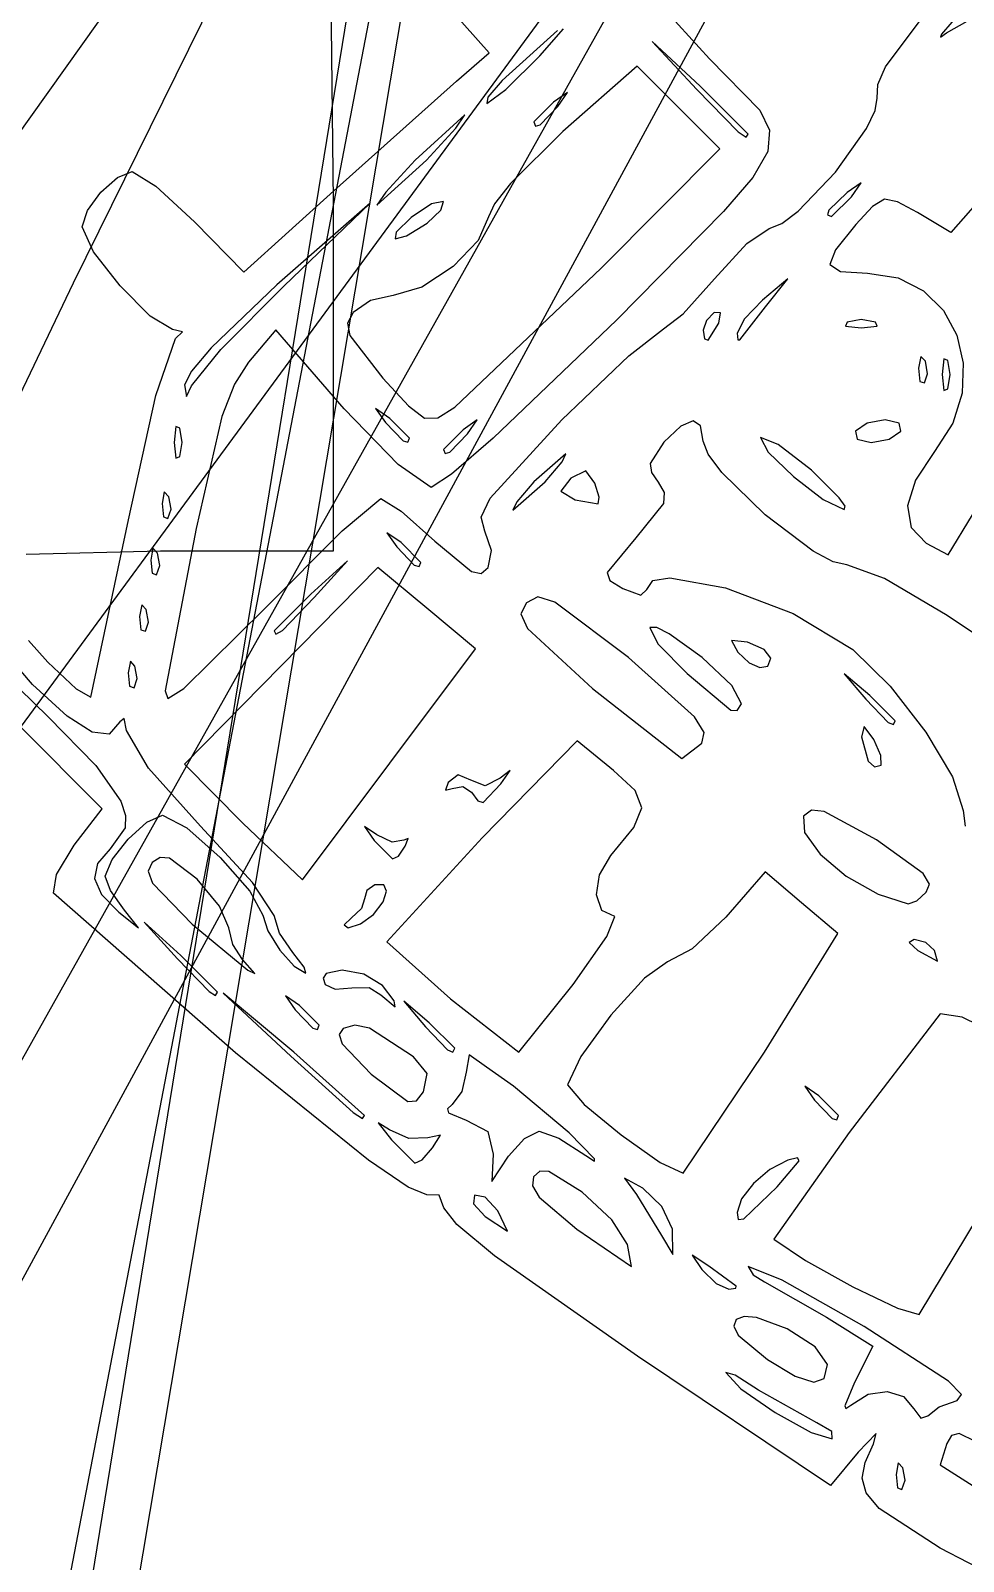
# Model space of a CAD drawing. Extents: x -109 to 333, y -74 to 385.
# Drawn here: x 39 to 70.1, y 20.3 to 71.3 of the extents above; entities that cross this region are included whole.
import ezdxf

# ---------------------------------------------------------------- set-up
doc = ezdxf.new("R2010")
doc.units = 0

msp = doc.modelspace()

# ---------------------------------------------------------------- linework, layer by layer
at = {"layer": 'Image'}
for p, q in [((39.26579, -0.417032), (93.818723, 324.15413)), ((90.704957, 323.61469), (37.7089, -0.956482)), ((92.878658, 293.13552), (36.7158, 0.902007)), ((162.68043, 258.12542), (23.7336, 10.2087)), ((23.7336, 1.95981), (162.68043, 258.12542)), ((6.75614, 4.59916), (125.11489, 165.664644)), ((106.907381, 163.689104), (-7.83576, 2.62361)), ((49.1336, 65.6117), (49.030959, 75.588462)), ((46.67929, 75.483855), (40.468433, 62.8772)), ((54.321891, 70.556157), (50.862941, 74.447487)), ((59.951784, 72.241841), (61.674064, 70.352281)), ((70.091478, 71.975326), (69.403738, 71.173985)), ((67.531598, 70.089084), (68.759821, 71.720543)), ((69.571241, 71.217616), (70.253146, 71.612057)), ((56.600657, 71.299092), (54.761182, 69.63045)), ((56.01906, 70.452426), (56.803489, 71.356876)), ((61.36242, 69.445051), (59.76316, 70.932531)), ((59.76316, 70.932531), (61.25064, 69.333292)), ((69.372049, 71.077746), (69.571241, 71.217616)), ((69.403738, 71.173985), (69.372049, 71.077746)), ((53.232601, 69.615426), (54.321891, 70.556157)), ((54.885449, 69.329701), (56.019057, 70.452422)), ((56.019057, 70.452422), (56.01906, 70.452426)), ((59.2588, 70.107843), (56.78306, 67.934253)), ((60.6336, 68.733023), (59.2588, 70.107843)), ((61.674064, 70.352281), (63.342609, 68.64485)), ((67.275473, 69.500652), (67.531598, 70.089084)), ((49.148201, 65.962856), (53.232601, 69.615426)), ((54.761182, 69.63045), (54.281664, 69.074483)), ((62.96168, 67.845811), (61.36242, 69.445051)), ((67.250781, 69.050973), (67.275473, 69.500652)), ((54.248757, 68.862722), (54.885449, 69.329701)), ((54.281664, 69.074483), (54.248757, 68.862722)), ((56.471327, 68.910871), (55.812807, 68.252362)), ((56.941696, 69.239165), (56.471327, 68.910871)), ((56.6134, 68.7688), (56.941696, 69.239165)), ((61.25064, 69.333292), (62.624912, 67.925048)), ((67.188389, 68.629336), (67.250781, 69.050973)), ((53.51848, 68.486548), (51.86056, 66.981348)), ((53.21961, 68.044399), (53.51848, 68.486548)), ((56.02876, 68.159384), (56.6134, 68.7688)), ((56.6134, 68.7688), (56.6134, 68.7688)), ((62.0084, 67.358233), (60.6336, 68.733023)), ((63.342609, 68.64485), (63.673788, 67.976202)), ((66.897001, 68.029669), (67.188389, 68.629336)), ((52.23685, 66.981348), (53.21961, 68.044399)), ((56.78306, 67.934253), (55.034576, 66.201424)), ((55.812807, 68.252362), (55.868771, 68.114251)), ((55.868771, 68.114251), (56.02876, 68.159384)), ((62.624912, 67.925048), (62.888862, 67.748969)), ((63.673788, 67.976202), (63.612452, 67.270262)), ((65.863943, 66.582507), (66.897001, 68.029669)), ((58.06379, 63.380373), (62.0084, 67.358233)), ((62.888862, 67.748969), (62.96168, 67.845811)), ((62.96168, 67.845811), (62.96168, 67.845811)), ((50.57893, 65.476178), (52.23685, 66.981348)), ((51.86056, 66.981348), (50.8778, 65.918322)), ((52.23685, 66.981348), (52.23685, 66.981348)), ((63.612452, 67.270262), (63.115762, 66.406531)), ((41.390546, 65.911137), (41.939946, 66.40241)), ((41.939946, 66.40241), (42.433601, 66.605056)), ((42.433601, 66.605056), (43.219186, 66.112431)), ((63.115762, 66.406531), (62.14088, 65.264507)), ((64.625014, 65.282008), (65.863943, 66.582507)), ((40.944346, 65.306236), (41.390546, 65.911137)), ((43.219186, 66.112431), (44.507231, 64.928036)), ((46.153091, 63.251046), (49.148201, 65.962856)), ((50.8778, 65.918322), (50.57893, 65.476178)), ((55.034576, 66.201424), (54.502681, 65.520395)), ((66.253877, 65.900439), (65.644459, 65.315809)), ((66.724249, 66.228744), (66.253877, 65.900439)), ((66.39595, 65.758368), (66.724249, 66.228744)), ((71.025236, 66.059853), (69.713306, 64.573873)), ((40.760291, 64.762706), (40.944346, 65.306236)), ((50.356042, 65.543352), (47.251602, 62.822142)), ((47.478902, 62.781692), (50.356042, 65.543352)), ((49.1336, 53.9597), (49.1336, 65.6117)), ((52.407124, 65.521307), (51.72463, 65.067459)), ((52.25825, 64.880938), (52.718608, 65.312636)), ((52.80054, 65.60114), (52.407124, 65.521307)), ((52.718608, 65.312636), (52.80054, 65.60114)), ((54.502681, 65.520395), (54.30733, 65.087503)), ((65.644459, 65.315809), (65.599324, 65.155823)), ((65.737433, 65.09986), (66.39595, 65.758369)), ((66.39595, 65.758369), (66.39595, 65.758368)), ((67.100596, 65.434692), (66.547956, 64.838907)), ((67.501189, 65.675086), (67.100596, 65.434692)), ((67.93696, 65.59626), (67.501189, 65.675086)), ((68.595136, 65.234385), (67.93696, 65.59626)), ((44.507231, 64.928036), (46.153091, 63.251046)), ((51.72463, 65.067459), (51.222641, 64.576015)), ((51.568364, 64.455172), (52.25825, 64.880938)), ((52.25825, 64.880938), (52.25825, 64.880938)), ((54.30733, 65.087503), (53.963218, 64.299713)), ((62.14088, 65.264507), (58.585184, 61.663571)), ((63.653621, 64.700693), (64.076287, 64.86567)), ((64.076287, 64.86567), (64.625014, 65.282008)), ((65.599324, 65.155823), (65.737433, 65.09986)), ((66.547956, 64.838907), (65.863474, 63.991154)), ((69.713306, 64.573873), (68.595136, 65.234385)), ((41.140801, 63.928881), (40.760291, 64.762706)), ((51.222641, 64.576015), (51.196857, 64.362726)), ((51.196857, 64.362726), (51.568364, 64.455172)), ((53.963218, 64.299713), (53.124589, 63.44056)), ((62.911264, 64.200557), (63.653621, 64.700693)), ((42.02585, 62.788337), (41.140801, 63.928881)), ((61.833251, 63.030223), (62.911264, 64.200557)), ((65.863474, 63.991154), (65.684351, 63.500194)), ((53.124589, 63.44056), (52.082003, 62.749481)), ((53.178437, 58.746929), (58.063787, 63.380369)), ((58.063787, 63.380369), (58.06379, 63.380373)), ((65.684351, 63.500194), (66.032366, 63.273482)), ((66.032366, 63.273482), (66.929297, 63.218477)), ((69.626461, 53.822519), (75.567511, 63.655639)), ((40.468433, 62.8772), (22.299733, 25.2038)), ((43.030711, 61.778788), (42.02585, 62.788337)), ((47.251602, 62.822142), (45.06782, 60.722588)), ((45.38888, 60.665445), (47.478908, 62.7817)), ((47.478908, 62.7817), (47.478902, 62.781692)), ((52.082003, 62.749481), (51.12602, 62.465913)), ((60.789963, 61.859958), (61.833251, 63.030223)), ((64.27945, 63.030184), (63.432784, 62.313368)), ((63.53087, 62.089453), (64.27945, 63.030184)), ((66.929297, 63.218477), (67.951934, 63.061621)), ((67.951934, 63.061621), (68.803621, 62.627541)), ((50.376552, 62.299642), (49.79044, 61.89986)), ((51.12602, 62.465913), (50.376552, 62.299642)), ((63.432784, 62.313368), (62.834826, 61.69527)), ((68.803621, 62.627541), (69.463753, 61.970968)), ((43.770661, 61.337946), (43.030711, 61.778788)), ((49.79044, 61.89986), (49.609647, 61.549113)), ((60.131091, 61.359783), (60.789963, 61.859958)), ((61.829223, 61.898643), (61.566506, 61.632267)), ((62.031344, 61.89661), (61.829223, 61.898643)), ((61.97711, 61.544567), (62.031344, 61.89661)), ((62.684204, 60.991923), (63.53087, 62.089453)), ((63.53087, 62.089453), (63.53087, 62.089453)), ((69.463753, 61.970968), (69.911728, 61.146636)), ((44.105188, 61.262434), (43.770661, 61.337946)), ((43.87282, 61.031707), (44.105188, 61.262434)), ((47.214524, 61.325021), (46.309274, 60.249191)), ((49.498874, 58.696941), (47.214524, 61.325021)), ((49.609647, 61.549113), (49.68364, 61.135193)), ((58.585184, 61.663571), (54.461774, 57.712341)), ((58.979037, 60.458377), (60.131091, 61.359783)), ((61.566506, 61.632267), (61.457235, 61.314669)), ((61.457235, 61.314669), (61.503287, 61.030566)), ((61.623363, 60.982176), (61.977111, 61.544567)), ((61.977111, 61.544567), (61.97711, 61.544567)), ((62.834826, 61.69527), (62.586118, 61.215838)), ((66.255061, 61.586215), (66.199204, 61.45217)), ((66.199204, 61.45217), (66.725432, 61.396421)), ((66.725431, 61.66451), (66.255061, 61.586215)), ((67.1958, 61.586215), (66.725431, 61.66451)), ((66.725432, 61.396421), (67.251658, 61.45217)), ((67.251658, 61.45217), (67.1958, 61.586215)), ((67.1958, 61.586215), (67.1958, 61.586215)), ((43.223596, 59.136507), (43.87282, 61.031707)), ((45.06782, 60.722588), (44.410296, 59.945611)), ((49.68364, 61.135193), (50.779177, 59.71258)), ((61.503287, 61.030566), (61.623363, 60.982176)), ((62.586118, 61.215838), (62.614931, 60.99303)), ((62.614931, 60.99303), (62.684204, 60.991923)), ((69.911728, 61.146636), (70.126941, 60.209277)), ((44.404168, 59.45557), (45.38888, 60.665445)), ((46.309274, 60.249191), (45.838361, 59.514127)), ((56.750021, 58.323273), (58.979037, 60.458377)), ((68.711602, 60.44191), (68.636206, 60.051289)), ((68.86355, 60.278619), (68.711602, 60.44191)), ((68.936347, 59.86303), (68.863533, 60.278619)), ((68.863533, 60.278619), (68.86355, 60.278619)), ((69.474654, 60.357941), (69.4189, 59.831721)), ((69.6087, 60.3021), (69.474654, 60.357941)), ((69.686991, 59.831722), (69.6087, 60.302101)), ((69.6087, 60.302101), (69.6087, 60.3021)), ((70.126941, 60.209277), (70.088788, 59.213622)), ((44.410296, 59.945611), (44.176872, 59.496012)), ((50.779177, 59.71258), (51.633771, 58.79086)), ((68.636206, 60.051289), (68.682006, 59.608691)), ((68.833843, 59.557401), (68.936347, 59.86303)), ((69.4189, 59.831721), (69.474654, 59.3055)), ((69.6087, 59.361342), (69.686991, 59.831722)), ((44.176872, 59.496012), (44.237598, 59.107237)), ((44.237598, 59.107237), (44.404168, 59.45557)), ((45.838361, 59.514127), (45.418865, 58.433753)), ((68.682006, 59.608691), (68.833843, 59.557401)), ((69.474654, 59.3055), (69.6087, 59.361342)), ((70.088788, 59.213622), (69.776664, 58.214405)), ((42.31185, 54.992327), (43.223596, 59.136507)), ((51.290868, 56.84088), (49.498874, 58.696941)), ((51.01462, 58.374632), (50.54425, 58.702913)), ((50.54425, 58.702913), (50.872547, 58.232533)), ((51.633771, 58.79086), (52.171643, 58.381786)), ((52.613097, 58.396697), (53.178437, 58.746929)), ((45.418865, 58.433753), (44.566854, 54.704831)), ((50.872547, 58.232533), (51.457187, 57.623117)), ((51.67314, 57.716095), (51.01462, 58.374632)), ((52.171643, 58.381786), (52.613097, 58.396697)), ((53.931099, 58.326619), (53.460727, 57.998314)), ((53.6028, 57.856243), (53.931099, 58.326619)), ((54.355247, 55.717558), (56.750021, 58.323273)), ((61.119849, 58.293307), (60.709036, 58.110315)), ((61.371782, 58.129864), (61.119849, 58.293307)), ((66.922567, 58.216061), (66.537245, 57.950285)), ((67.5224, 58.3266), (66.922567, 58.216061)), ((67.98553, 58.216076), (67.5224, 58.3266)), ((68.04204, 57.950311), (67.98553, 58.216076)), ((69.776664, 58.214405), (69.169967, 57.266357)), ((43.886555, 58.100241), (43.8308, 57.574021)), ((44.0206, 58.0444), (43.886555, 58.100241)), ((44.098891, 57.574022), (44.0206, 58.044401)), ((44.0206, 58.044401), (44.0206, 58.0444)), ((51.617176, 57.577984), (51.67314, 57.716095)), ((51.67314, 57.716095), (51.67314, 57.716095)), ((53.460727, 57.998314), (52.80221, 57.339805)), ((53.018163, 57.246827), (53.6028, 57.856243)), ((54.461774, 57.712341), (53.06837, 56.510351)), ((53.6028, 57.856243), (53.6028, 57.856243)), ((60.709036, 58.110315), (60.14677, 57.581105)), ((61.45741, 57.61977), (61.371782, 58.129864)), ((63.95877, 57.504257), (63.3725, 57.7332)), ((63.3725, 57.7332), (63.622953, 57.250108)), ((66.537245, 57.950285), (66.594071, 57.684534)), ((66.594071, 57.684534), (67.057276, 57.573998)), ((67.057276, 57.573998), (67.657108, 57.684534)), ((67.657108, 57.684534), (68.042428, 57.950285)), ((68.042428, 57.950285), (68.04204, 57.950311)), ((43.8308, 57.574021), (43.886554, 57.0478)), ((44.0206, 57.103642), (44.098891, 57.574022)), ((51.457187, 57.623117), (51.617176, 57.577984)), ((52.80221, 57.339805), (52.858174, 57.201694)), ((52.858174, 57.201694), (53.018163, 57.246827)), ((56.884732, 57.19771), (55.812802, 56.256951)), ((56.758001, 56.921365), (56.884732, 57.19771)), ((60.14677, 57.581105), (59.690913, 56.865455)), ((61.627065, 57.178329), (61.45741, 57.61977)), ((62.081876, 56.575438), (61.627065, 57.178329)), ((63.622953, 57.250108), (64.465345, 56.438286)), ((65.06343, 56.64893), (63.95877, 57.504257)), ((69.169967, 57.266357), (68.53125, 56.314612)), ((43.886554, 57.0478), (44.0206, 57.103642)), ((52.391474, 56.068891), (51.290868, 56.84088)), ((56.1891, 56.256951), (56.758001, 56.921365)), ((57.544271, 56.626302), (57.049418, 56.378363)), ((57.84735, 56.212699), (57.544271, 56.626302)), ((59.690913, 56.865455), (59.738864, 56.575499)), ((65.993774, 55.728226), (65.06343, 56.64893)), ((65.06343, 56.64893), (65.06343, 56.64893)), ((53.06837, 56.510351), (52.391474, 56.068891)), ((55.11717, 55.31622), (56.1891, 56.256951)), ((55.812802, 56.256951), (55.243901, 55.592561)), ((56.1891, 56.256951), (56.1891, 56.256951)), ((57.049418, 56.378363), (56.709879, 55.952507)), ((57.993576, 55.750702), (57.84735, 56.212699)), ((57.84735, 56.212699), (57.84735, 56.212699)), ((59.738864, 56.575499), (59.959171, 56.248655)), ((59.959171, 56.248655), (60.163649, 55.90019)), ((63.522023, 55.165393), (62.081876, 56.575438)), ((64.465345, 56.438286), (65.458427, 55.676125)), ((68.53125, 56.314612), (68.268106, 55.454631)), ((43.500352, 55.926319), (43.424956, 55.535699)), ((43.6523, 55.763029), (43.500352, 55.926319)), ((43.652283, 55.763028), (43.6523, 55.763029)), ((43.725097, 55.347439), (43.652283, 55.763028)), ((49.431219, 54.632466), (50.716674, 55.705061)), ((50.716674, 55.705061), (50.71665, 55.704918)), ((50.71665, 55.704918), (51.394896, 55.282418)), ((54.063513, 55.084012), (54.355247, 55.717558)), ((56.709879, 55.952507), (57.187436, 55.66341)), ((57.187436, 55.66341), (57.95594, 55.524807)), ((57.95594, 55.524807), (57.993576, 55.750702)), ((60.163649, 55.90019), (60.133359, 55.537675)), ((65.458427, 55.676125), (66.16095, 55.34202)), ((66.190765, 55.446879), (65.993774, 55.728226)), ((43.424956, 55.535699), (43.470756, 55.093101)), ((43.622593, 55.04181), (43.725097, 55.347439)), ((51.394896, 55.282418), (52.51944, 54.284018)), ((55.243901, 55.592561), (55.11717, 55.31622)), ((60.133359, 55.537675), (59.218355, 54.394855)), ((65.127979, 53.949802), (63.522023, 55.165393)), ((66.16095, 55.34202), (66.190765, 55.446879)), ((68.268106, 55.454631), (68.385336, 54.738304)), ((41.055074, 49.088484), (42.311844, 54.992314)), ((42.311844, 54.992314), (42.31185, 54.992327)), ((43.470756, 55.093101), (43.622593, 55.04181)), ((44.566854, 54.704831), (43.533514, 49.295571)), ((46.846794, 52.036171), (49.431219, 54.632466)), ((54.184311, 54.620713), (54.063513, 55.084012)), ((54.406579, 53.976002), (54.184311, 54.620713)), ((68.385336, 54.738304), (68.887745, 54.217517)), ((51.389799, 54.235422), (50.919427, 54.563717)), ((50.919427, 54.563717), (51.247723, 54.093351)), ((51.247723, 54.093351), (51.832363, 53.483935)), ((52.048316, 53.576913), (51.389799, 54.235422)), ((52.51944, 54.284018), (53.734095, 53.270733)), ((59.218355, 54.394855), (58.255435, 53.238475)), ((68.887745, 54.217517), (69.626461, 53.822519)), ((38.897667, 53.850921), (43.376231, 53.959752)), ((43.122771, 54.04496), (43.047375, 53.654326)), ((43.047375, 53.654326), (43.093174, 53.211749)), ((43.274716, 53.881684), (43.122771, 54.04496)), ((43.347514, 53.466092), (43.274702, 53.881685)), ((43.274702, 53.881685), (43.274716, 53.881684)), ((43.376231, 53.959752), (49.1336, 53.9597)), ((49.603236, 53.623053), (48.380276, 52.517843)), ((48.498016, 52.400103), (49.603236, 53.623053)), ((51.992352, 53.438802), (52.048316, 53.576913)), ((52.048316, 53.576913), (52.048316, 53.576913)), ((54.28818, 53.403683), (54.406579, 53.976002)), ((65.79005, 53.589978), (65.127979, 53.949802)), ((66.24987, 53.48883), (65.79005, 53.589978)), ((43.093174, 53.211749), (43.245012, 53.160438)), ((43.245012, 53.160438), (43.347514, 53.466092)), ((50.62134, 53.40809), (47.39834, 50.12881)), ((52.2478, 52.04851), (50.62134, 53.40809)), ((51.832363, 53.483935), (51.992352, 53.438802)), ((53.734095, 53.270733), (54.063224, 53.209104)), ((54.063224, 53.209104), (54.28818, 53.403683)), ((58.255435, 53.238475), (58.352373, 52.96876)), ((59.782427, 52.970092), (60.345245, 53.064454)), ((60.345245, 53.064454), (62.199915, 52.73174)), ((67.504018, 53.035667), (66.24987, 53.48883)), ((58.352373, 52.96876), (58.783188, 52.703695)), ((58.783188, 52.703695), (59.376097, 52.484589)), ((59.376097, 52.484589), (59.575935, 52.668982)), ((59.575935, 52.668982), (59.782427, 52.970092)), ((62.199915, 52.73174), (64.460058, 51.868453)), ((69.58711, 51.80126), (67.504018, 53.035667)), ((42.74686, 52.163555), (42.671462, 51.772921)), ((42.898806, 52.000279), (42.74686, 52.163555)), ((44.155544, 49.375383), (46.846794, 52.036171)), ((48.380276, 52.517843), (47.157316, 51.294803)), ((47.441339, 51.310897), (48.498026, 52.400013)), ((48.498026, 52.400013), (48.498016, 52.400103)), ((53.87426, 50.68896), (52.2478, 52.04851)), ((55.56981, 52.224413), (55.385382, 51.864931)), ((55.948172, 52.422323), (55.56981, 52.224413)), ((56.51452, 52.253265), (55.948172, 52.422323)), ((58.97033, 50.408933), (56.51452, 52.253265)), ((42.671462, 51.772921), (42.717263, 51.330344)), ((42.869102, 51.279032), (42.971604, 51.584686)), ((42.971604, 51.584686), (42.898792, 52.000279)), ((42.898792, 52.000279), (42.898806, 52.000279)), ((55.385382, 51.864931), (55.609407, 51.375557)), ((64.460058, 51.868453), (66.445785, 50.672202)), ((72.26051, 50.01053), (69.58711, 51.80126)), ((39.109748, 49.501192), (37.705179, 51.146945)), ((42.717263, 51.330344), (42.869102, 51.279032)), ((47.157316, 51.294803), (47.221928, 51.184536)), ((47.221928, 51.184536), (47.441339, 51.310897)), ((55.609407, 51.375557), (57.77516, 49.369883)), ((59.90994, 51.402134), (59.67601, 51.402838)), ((59.67601, 51.402838), (59.949393, 50.861004)), ((60.324422, 51.196777), (59.90994, 51.402134)), ((61.419169, 50.400545), (60.324422, 51.196777)), ((38.976679, 50.971402), (39.615994, 50.252054)), ((51.0192, 46.88777), (53.87426, 50.68896)), ((59.949393, 50.861004), (60.92391, 49.875538)), ((62.940018, 50.915412), (62.400136, 50.976051)), ((62.400136, 50.976051), (62.609796, 50.582983)), ((62.609796, 50.582983), (62.991941, 50.227435)), ((63.486725, 50.674799), (62.940018, 50.915412)), ((63.714116, 50.380573), (63.486725, 50.674799)), ((66.445785, 50.672202), (67.694032, 49.445851)), ((39.615994, 50.252054), (40.567132, 49.365065)), ((42.370209, 50.281876), (42.294812, 49.891256)), ((42.522156, 50.118586), (42.370209, 50.281876)), ((42.594953, 49.702997), (42.522139, 50.118586)), ((42.522139, 50.118586), (42.522156, 50.118586)), ((47.39834, 50.12881), (44.17534, 46.84953)), ((61.167259, 48.43168), (58.97033, 50.408933)), ((62.408496, 49.471032), (61.419169, 50.400545)), ((62.991941, 50.227435), (63.348263, 50.066954)), ((63.348263, 50.066954), (63.611431, 50.113885)), ((63.611431, 50.113885), (63.714116, 50.380573)), ((63.714116, 50.380573), (63.714116, 50.380573)), ((38.19181, 49.843441), (39.632126, 48.433431)), ((40.261401, 48.454194), (39.109748, 49.501192)), ((42.294812, 49.891256), (42.340612, 49.448658)), ((42.492449, 49.397368), (42.594953, 49.702997)), ((60.92391, 49.875538), (62.374604, 48.651492)), ((67.007384, 49.143142), (66.160718, 49.859986)), ((66.160718, 49.859986), (66.877556, 49.01332)), ((40.567132, 49.365065), (41.055074, 49.088484)), ((42.340612, 49.448658), (42.492449, 49.397368)), ((43.533514, 49.295571), (43.622158, 49.042864)), ((43.622158, 49.042864), (44.155544, 49.375383)), ((57.77516, 49.369883), (60.75243, 47.044433)), ((62.74065, 48.865128), (62.408496, 49.471032)), ((66.877556, 49.01332), (67.618423, 48.2436)), ((67.85405, 48.296476), (67.007384, 49.143142)), ((67.694032, 49.445851), (68.879171, 47.91613)), ((62.374604, 48.651492), (62.588191, 48.637005)), ((62.588191, 48.637005), (62.74064, 48.865128)), ((62.74064, 48.865128), (62.74065, 48.865128)), ((41.424822, 45.365289), (38.632022, 48.177039)), ((39.632126, 48.433431), (41.220028, 46.806777)), ((41.098269, 47.911911), (40.261401, 48.454194)), ((42.016978, 48.260712), (41.667684, 47.854149)), ((42.15975, 48.368644), (42.016978, 48.260712)), ((42.236485, 47.967624), (42.15975, 48.368644)), ((42.975955, 46.716322), (42.236485, 47.967624)), ((61.490651, 47.903361), (61.167259, 48.43168)), ((66.822165, 48.108509), (66.736232, 47.758985)), ((67.14702, 47.668053), (66.822165, 48.108509)), ((67.618423, 48.2436), (67.796205, 48.169555)), ((67.796205, 48.169555), (67.85405, 48.296476)), ((67.85405, 48.296476), (67.85405, 48.296476)), ((41.667684, 47.854149), (41.098269, 47.911911)), ((57.258074, 47.631914), (54.089654, 44.394064)), ((58.474444, 46.63917), (57.258074, 47.631914)), ((60.75243, 47.044433), (61.411822, 47.547748)), ((61.41182, 47.547743), (61.490651, 47.903361)), ((61.411822, 47.547748), (61.41182, 47.547743)), ((66.736232, 47.758985), (66.956766, 46.952535)), ((67.38208, 47.136071), (67.14702, 47.668053)), ((67.14702, 47.668053), (67.14702, 47.668053)), ((68.879171, 47.91613), (69.767087, 46.424264)), ((66.956766, 46.952535), (67.170625, 46.766257)), ((67.386443, 46.821387), (67.38208, 47.136071)), ((41.220028, 46.806777), (42.054404, 45.61508)), ((44.712115, 44.779984), (42.975955, 46.716322)), ((44.17534, 46.84953), (46.11499, 44.88329)), ((48.10939, 43.0018), (51.0192, 46.88777)), ((51.0192, 46.88777), (51.0192, 46.88777)), ((53.289945, 46.496902), (52.965812, 46.245287)), ((53.71024, 46.312399), (53.289945, 46.496902)), ((55.025547, 46.64432), (54.693405, 46.388204)), ((54.71364, 46.1911), (55.025547, 46.64432)), ((59.189572, 45.969973), (58.474444, 46.63917)), ((67.170625, 46.766257), (67.386443, 46.821387)), ((69.767087, 46.424264), (70.123665, 45.311482)), ((52.965812, 46.245287), (52.87238, 45.983526)), ((52.87238, 45.983526), (53.094457, 46.045022)), ((53.094457, 46.045022), (53.452345, 46.110949)), ((53.452345, 46.110949), (53.739252, 45.915002)), ((54.187832, 46.130433), (53.71024, 46.312399)), ((53.739252, 45.915002), (53.943529, 45.63424)), ((54.127722, 45.573552), (54.713635, 46.1911)), ((54.693405, 46.388204), (54.187832, 46.130433)), ((54.713635, 46.1911), (54.71364, 46.1911)), ((59.416443, 45.399566), (59.189572, 45.969973)), ((42.054404, 45.61508), (42.207705, 45.142561)), ((53.943529, 45.63424), (54.127722, 45.573552)), ((40.496453, 44.148119), (41.424822, 45.365289)), ((42.207705, 45.142561), (42.195048, 44.731047)), ((42.295205, 44.353013), (42.923613, 44.9188)), ((42.923613, 44.9188), (43.439536, 45.156272)), ((43.439536, 45.156272), (44.247268, 44.729592)), ((59.148836, 44.740084), (59.416443, 45.399566)), ((65.062708, 45.320083), (64.80659, 45.115469)), ((64.80659, 45.115469), (64.834623, 44.569837)), ((65.48852, 45.278146), (65.062708, 45.320083)), ((67.23623, 44.329424), (65.48852, 45.278146)), ((70.123665, 45.311482), (70.190738, 44.787209)), ((42.195048, 44.731047), (41.701756, 44.027381)), ((44.247268, 44.729592), (45.364429, 43.740181)), ((46.439544, 42.907611), (44.712115, 44.779984)), ((46.11499, 44.88329), (48.10939, 43.0018)), ((50.579293, 44.500929), (50.167861, 44.778702)), ((50.167861, 44.778702), (50.496669, 44.309526)), ((51.092837, 44.252983), (50.579293, 44.500929)), ((54.089654, 44.394064), (50.921234, 40.928944)), ((58.380526, 43.80366), (59.148836, 44.740084)), ((64.834623, 44.569837), (65.35256, 43.856428)), ((39.910431, 43.17583), (40.496453, 44.148119)), ((41.701756, 44.027381), (41.274799, 43.540225)), ((41.760611, 43.678858), (42.295205, 44.353013)), ((50.496669, 44.309526), (51.109723, 43.693139)), ((51.486287, 44.3128), (51.092837, 44.252983)), ((51.302039, 43.783913), (51.523529, 44.121369)), ((51.624256, 44.371633), (51.486287, 44.3128)), ((51.523529, 44.121369), (51.52354, 44.121369)), ((51.52354, 44.121369), (51.624256, 44.371633)), ((68.785217, 43.207604), (67.23623, 44.329424)), ((41.274799, 43.540225), (41.177361, 43.043028)), ((41.526126, 43.116282), (41.760611, 43.678858)), ((43.093985, 43.575767), (42.960747, 43.282702)), ((43.361229, 43.745629), (43.093985, 43.575767)), ((43.670286, 43.720304), (43.361229, 43.745629)), ((44.598345, 43.015359), (43.670286, 43.720304)), ((45.364429, 43.740181), (46.354696, 42.62398)), ((51.109723, 43.693139), (51.302039, 43.783913)), ((58.004394, 43.160378), (58.380526, 43.80366)), ((65.35256, 43.856428), (66.218306, 43.123747)), ((39.805145, 42.547389), (39.910431, 43.17583)), ((41.177361, 43.043028), (41.412676, 42.511662)), ((41.710724, 42.641668), (41.526126, 43.116282)), ((42.960747, 43.282702), (43.111796, 42.884972)), ((43.111796, 42.884972), (44.430705, 41.523867)), ((45.343087, 42.123579), (44.598345, 43.015359)), ((47.158035, 41.810104), (46.439544, 42.907611)), ((57.90744, 42.497332), (58.004394, 43.160378)), ((63.52686, 43.25919), (62.20983, 41.75593)), ((64.73741, 42.23213), (63.52686, 43.25919)), ((66.218306, 43.123747), (67.28977, 42.520299)), ((68.997778, 42.855779), (68.785217, 43.207604)), ((68.8932, 42.582754), (68.997778, 42.855779)), ((45.872095, 37.228099), (39.805145, 42.547389)), ((41.412676, 42.511662), (41.983978, 41.922001)), ((42.172124, 41.987392), (41.710724, 42.641668)), ((46.354696, 42.62398), (46.781746, 41.816932)), ((50.17228, 42.366628), (50.067295, 42.043663)), ((50.248476, 42.635656), (50.17228, 42.366628)), ((50.516438, 42.826283), (50.248476, 42.635656)), ((50.817044, 42.828191), (50.516438, 42.826283)), ((50.789829, 42.26034), (50.906942, 42.61384)), ((50.906942, 42.61384), (50.817044, 42.828191)), ((58.079247, 41.978935), (57.90744, 42.497332)), ((67.28977, 42.520299), (68.285519, 42.197419)), ((68.574316, 42.299085), (68.89321, 42.582755)), ((68.89321, 42.582755), (68.8932, 42.582754)), ((41.983978, 41.922001), (42.641926, 41.393114)), ((42.641926, 41.393114), (42.172124, 41.987392)), ((45.652845, 41.398169), (45.343087, 42.123579)), ((50.067295, 42.043663), (49.730134, 41.723303)), ((50.034425, 41.527604), (50.4694, 41.8448)), ((50.4694, 41.8448), (50.789829, 42.26034)), ((50.4694, 41.8448), (50.4694, 41.8448)), ((58.5094, 41.7696), (58.079247, 41.978935)), ((65.94795, 41.20507), (64.73741, 42.23213)), ((68.285519, 42.197419), (68.574316, 42.299085)), ((44.05359, 40.476229), (42.83063, 41.581439)), ((42.83063, 41.581439), (43.93585, 40.358489)), ((44.430705, 41.523867), (46.281591, 39.981341)), ((45.785489, 40.836874), (45.652845, 41.398169)), ((46.781746, 41.816932), (46.950507, 41.292562)), ((47.340971, 41.222573), (47.158035, 41.810104)), ((49.730134, 41.723303), (49.491299, 41.496637)), ((49.491299, 41.496637), (49.622734, 41.399002)), ((49.622734, 41.399002), (50.034425, 41.527604)), ((58.251922, 41.106378), (58.5094, 41.7696)), ((62.20983, 41.75593), (61.096601, 40.695965)), ((46.1044, 40.339669), (45.785489, 40.836874)), ((46.950507, 41.292562), (47.351249, 40.654307)), ((47.7808, 40.576284), (47.340971, 41.222573)), ((50.921234, 40.928944), (53.032946, 39.026249)), ((57.13011, 39.51182), (58.251922, 41.106378)), ((63.50571, 37.25396), (65.94795, 41.20507)), ((68.490575, 41.011245), (68.320553, 40.9069)), ((68.320553, 40.9069), (68.606856, 40.640716)), ((68.875404, 40.904784), (68.490575, 41.011245)), ((69.1713, 40.640716), (68.875404, 40.904784)), ((43.93585, 40.358489), (44.992537, 39.269372)), ((45.27655, 39.253279), (44.05359, 40.476229)), ((46.104395, 40.339667), (46.1044, 40.339669)), ((46.521854, 39.869585), (46.104395, 40.339667)), ((47.351249, 40.654307), (47.825659, 40.11516)), ((47.780807, 40.576282), (47.7808, 40.576284)), ((48.165368, 40.090264), (47.780807, 40.576282)), ((61.096601, 40.695965), (60.26958, 40.25849)), ((68.606856, 40.640716), (69.268445, 40.290323)), ((69.268445, 40.290323), (69.1713, 40.640716)), ((69.1713, 40.640716), (69.1713, 40.640716)), ((46.281591, 39.981341), (46.521854, 39.869585)), ((47.825659, 40.11516), (48.215426, 39.888112)), ((48.215426, 39.888112), (48.165368, 40.090264)), ((48.894649, 39.876413), (48.794324, 39.722865)), ((49.429134, 39.991332), (48.894649, 39.876413)), ((50.155473, 39.854432), (49.429134, 39.991332)), ((50.76975, 39.471014), (50.155473, 39.854432)), ((60.26958, 40.25849), (59.501533, 39.723123)), ((48.794324, 39.722865), (48.85593, 39.504373)), ((48.85593, 39.504373), (49.194576, 39.348304)), ((49.194576, 39.348304), (49.74997, 39.391795)), ((49.74997, 39.391795), (50.325499, 39.4032)), ((50.325499, 39.4032), (50.712545, 39.168332)), ((51.158795, 38.968331), (50.769746, 39.471015)), ((50.769746, 39.471015), (50.76975, 39.471014)), ((55.320714, 37.256844), (57.130114, 39.511824)), ((57.130114, 39.511824), (57.13011, 39.51182)), ((59.501533, 39.723123), (58.385134, 38.485092)), ((44.992537, 39.269372), (45.211949, 39.143011)), ((45.211949, 39.143011), (45.27656, 39.253279)), ((45.27656, 39.253279), (45.27655, 39.253279)), ((47.81595, 37.25647), (45.4641, 39.21495)), ((45.4641, 39.21495), (47.72188, 37.11468)), ((48.005233, 38.807223), (47.53486, 39.135528)), ((47.53486, 39.135528), (47.863157, 38.665152)), ((48.66375, 38.148714), (48.005233, 38.807223)), ((50.712545, 39.168332), (51.189627, 38.759251)), ((51.189627, 38.759251), (51.158795, 38.968331)), ((52.332334, 38.230536), (51.485668, 38.94738)), ((51.485668, 38.94738), (52.202509, 38.100714)), ((53.032946, 39.026249), (55.320714, 37.256844)), ((47.863157, 38.665152), (48.447797, 38.055736)), ((58.385134, 38.485092), (57.378985, 37.109202)), ((69.35465, 38.527344), (66.31796, 34.576225)), ((70.088577, 38.415565), (69.35465, 38.527344)), ((71.366995, 37.791034), (70.088577, 38.415565)), ((48.447797, 38.055736), (48.607786, 38.010603)), ((48.607786, 38.010603), (48.66375, 38.148714)), ((48.66375, 38.148714), (48.66375, 38.148714)), ((49.46672, 38.038646), (49.329485, 37.836627)), ((49.329485, 37.836627), (49.429913, 37.529253)), ((49.853469, 38.156259), (49.46672, 38.038646)), ((50.33558, 38.05341), (49.853469, 38.156259)), ((51.8009, 37.099863), (50.33558, 38.05341)), ((52.202509, 38.100714), (52.943374, 37.330994)), ((53.179, 37.38387), (52.332334, 38.230536)), ((50.1678, 35.14709), (47.81595, 37.25647)), ((49.429913, 37.529253), (50.391025, 36.520856)), ((52.943374, 37.330994), (53.121156, 37.256949)), ((53.121156, 37.256949), (53.179, 37.38387)), ((53.179, 37.38387), (53.179, 37.38387)), ((60.78999, 33.22095), (63.50572, 37.25396)), ((63.50572, 37.25396), (63.50571, 37.25396)), ((50.305208, 33.654097), (45.872095, 37.228099)), ((47.72188, 37.11468), (49.79054, 35.237817)), ((51.800909, 37.099863), (51.8009, 37.099863)), ((52.256764, 36.536816), (51.800909, 37.099863)), ((53.656897, 37.161652), (53.555025, 36.581907)), ((54.243173, 36.747854), (53.656897, 37.161652)), ((55.136358, 36.125075), (54.243173, 36.747854)), ((57.378985, 37.109202), (56.94169, 36.16026)), ((50.391025, 36.520856), (51.612267, 35.606544)), ((52.140495, 35.925763), (52.256764, 36.536816)), ((53.555025, 36.581907), (53.41797, 35.940174)), ((51.909125, 35.630289), (52.140495, 35.925763)), ((53.41797, 35.940174), (53.08845, 35.504837)), ((56.988208, 34.565995), (55.136358, 36.125075)), ((56.94169, 36.16026), (57.488642, 35.511362)), ((65.313683, 35.79685), (64.84331, 36.125155)), ((64.84331, 36.125155), (65.171607, 35.654779)), ((65.9722, 35.138341), (65.313683, 35.79685)), ((49.79054, 35.237817), (50.102762, 35.03984)), ((51.612267, 35.606544), (51.909125, 35.630289)), ((53.08845, 35.504837), (52.939837, 35.363617)), ((52.939837, 35.363617), (52.967876, 35.23142)), ((52.967876, 35.23142), (53.558818, 34.988738)), ((57.488642, 35.511362), (58.720921, 34.493109)), ((65.171607, 35.654779), (65.756247, 35.045363)), ((50.102762, 35.03984), (50.1678, 35.14708)), ((50.1678, 35.14708), (50.1678, 35.14709)), ((51.010354, 34.66539), (50.631245, 34.901638)), ((50.631245, 34.901638), (51.073467, 34.331183)), ((53.558818, 34.988738), (54.278387, 34.609753)), ((65.756247, 35.045363), (65.916236, 35.00023)), ((65.916236, 35.00023), (65.9722, 35.138341)), ((65.9722, 35.138341), (65.9722, 35.138341)), ((51.654898, 34.378159), (51.010354, 34.66539)), ((51.073467, 34.331183), (51.85049, 33.55515)), ((52.286544, 34.398267), (51.654898, 34.378159)), ((52.704596, 34.485978), (52.286544, 34.398267)), ((52.43341, 34.06406), (52.704596, 34.485978)), ((54.278387, 34.609753), (54.456922, 33.854408)), ((54.973188, 33.783852), (55.502652, 34.374313)), ((55.502652, 34.374313), (55.996098, 34.619906)), ((55.996098, 34.619906), (55.9961, 34.6199)), ((55.9961, 34.6199), (56.645369, 34.382985)), ((56.645369, 34.382985), (57.54946, 33.813394)), ((57.832387, 33.701793), (56.988208, 34.565995)), ((58.720921, 34.493109), (60.02566, 33.573604)), ((66.31796, 34.576225), (63.8099, 31.021034)), ((52.090487, 33.663862), (52.433407, 34.06406)), ((52.433407, 34.06406), (52.43341, 34.06406)), ((54.456922, 33.854408), (54.418077, 32.947798)), ((54.418077, 32.947798), (54.973188, 33.783852)), ((57.54946, 33.813394), (57.841019, 33.623271)), ((57.841019, 33.623271), (57.832387, 33.701793)), ((64.59712, 33.729545), (64.278175, 33.651574)), ((64.652919, 33.6283), (64.59712, 33.729545)), ((51.624437, 32.75009), (50.305208, 33.654097)), ((51.85049, 33.55515), (52.090487, 33.663862)), ((56.010746, 33.289408), (55.80073, 33.097712)), ((56.318238, 33.278666), (56.010746, 33.289408)), ((57.42412, 32.587511), (56.318238, 33.278666)), ((60.02566, 33.573604), (60.78999, 33.22095)), ((63.683713, 33.338145), (63.138511, 32.877602)), ((64.278175, 33.651574), (63.683713, 33.338145)), ((63.92555, 32.763421), (64.652919, 33.6283)), ((52.252475, 32.503589), (51.624437, 32.75009)), ((55.80073, 33.097712), (55.766918, 32.802331)), ((55.766918, 32.802331), (55.990335, 32.421798)), ((59.450541, 32.720979), (58.837, 33.0486)), ((58.837, 33.0486), (59.235361, 32.510441)), ((60.075995, 32.111665), (59.450541, 32.720979)), ((63.138511, 32.877602), (62.739967, 32.369868)), ((62.815111, 31.698661), (63.925545, 32.763421)), ((63.925545, 32.763421), (63.92555, 32.763421)), ((52.662336, 32.490017), (52.252475, 32.503589)), ((52.816792, 32.06812), (52.662336, 32.490017)), ((53.832852, 32.49077), (53.804431, 32.197887)), ((53.804431, 32.197887), (54.190391, 31.774491)), ((54.19492, 32.41804), (53.832852, 32.49077)), ((54.61115, 31.96245), (54.19492, 32.41804)), ((55.990335, 32.421798), (57.25143, 31.354092)), ((58.411411, 31.660763), (57.42412, 32.587511)), ((59.235361, 32.510441), (60.070219, 31.140111)), ((62.739967, 32.369868), (62.585475, 31.914864)), ((68.66057, 28.513664), (71.02274, 32.436324)), ((53.252487, 31.506115), (52.816792, 32.06812)), ((54.190391, 31.774491), (54.941669, 31.289446)), ((54.941669, 31.289446), (54.61115, 31.962451)), ((54.61115, 31.962451), (54.61115, 31.96245)), ((58.93487, 30.843891), (58.411411, 31.660763)), ((60.43317, 31.350649), (60.075995, 32.111665)), ((62.585475, 31.914864), (62.629711, 31.671666)), ((62.629711, 31.671666), (62.815111, 31.698661)), ((54.50967, 30.465528), (53.252487, 31.506115)), ((57.25143, 31.354092), (59.06797, 30.105292)), ((60.070219, 31.140111), (60.450434, 30.508082)), ((60.433171, 31.350649), (60.43317, 31.350649)), ((60.450434, 30.508082), (60.433171, 31.350649)), ((59.06797, 30.105292), (58.934866, 30.843895)), ((58.934866, 30.843895), (58.93487, 30.843891)), ((63.8099, 31.021034), (64.864098, 30.306229)), ((59.268292, 27.11758), (54.50967, 30.465528)), ((61.644589, 30.116778), (61.086316, 30.483462)), ((61.086316, 30.483462), (61.40844, 30.010296)), ((62.55397, 29.458269), (61.644589, 30.116778)), ((64.095031, 29.649937), (62.96203, 30.113588)), ((62.96203, 30.113588), (63.119423, 29.837776)), ((64.864098, 30.306229), (66.450156, 29.42975)), ((61.40844, 30.010296), (61.888607, 29.545226)), ((63.119423, 29.837776), (63.497834, 29.602964)), ((63.497834, 29.602964), (65.572904, 28.425644)), ((66.81906, 28.106848), (64.095031, 29.649937)), ((61.888607, 29.545226), (62.317824, 29.351787)), ((62.317824, 29.351787), (62.549277, 29.383068)), ((62.549277, 29.383068), (62.55397, 29.458269)), ((62.55397, 29.458269), (62.55397, 29.458269)), ((66.450156, 29.42975), (67.928753, 28.722071)), ((67.928753, 28.722071), (68.66057, 28.513664)), ((62.56129, 28.34837), (62.481241, 28.121945)), ((62.481241, 28.121945), (62.627308, 27.825578)), ((62.824537, 28.444873), (62.56129, 28.34837)), ((63.230736, 28.40557), (62.824537, 28.444873)), ((64.252474, 28.028447), (63.230736, 28.40557)), ((65.572904, 28.425644), (67.112174, 27.453954)), ((69.629758, 26.28652), (66.81906, 28.106848)), ((62.627308, 27.825578), (63.60651, 27.01185)), ((65.187472, 27.434816), (64.252474, 28.028447)), ((65.705962, 22.81378), (59.268292, 27.11758)), ((65.5967, 26.84249), (65.187472, 27.434816)), ((67.112174, 27.453954), (66.499292, 26.239154)), ((62.529753, 26.484328), (62.20973, 26.575779)), ((62.20973, 26.575779), (62.717308, 26.032018)), ((63.60651, 27.01185), (64.523433, 26.460826)), ((65.487718, 26.378768), (65.5967, 26.842489)), ((65.5967, 26.842489), (65.5967, 26.84249)), ((63.29917, 25.993188), (62.529753, 26.484328)), ((62.717308, 26.032018), (63.858695, 25.246513)), ((64.523433, 26.460826), (65.140233, 26.250673)), ((65.140233, 26.250673), (65.487718, 26.378768)), ((66.499292, 26.239154), (66.174043, 25.462035)), ((70.06446, 25.840896), (69.629758, 26.28652)), ((65.24499, 24.900648), (63.29917, 25.993188)), ((66.380959, 25.494709), (66.961561, 25.851838)), ((66.961561, 25.851838), (67.587542, 25.945033)), ((67.587542, 25.945033), (68.135616, 25.781661)), ((68.135616, 25.781661), (68.482499, 25.369092)), ((69.324466, 25.437792), (69.923505, 25.648379)), ((69.9235, 25.648388), (70.06446, 25.840896)), ((69.923505, 25.648379), (69.9235, 25.648388)), ((63.858695, 25.246513), (65.061867, 24.574801)), ((66.174043, 25.462035), (66.210549, 25.374436)), ((66.210549, 25.374436), (66.380959, 25.494709)), ((68.482499, 25.369092), (68.711539, 25.055187)), ((68.711539, 25.055187), (68.941056, 25.137416)), ((68.941056, 25.137416), (69.324466, 25.437792)), ((65.061867, 24.574801), (65.7548, 24.372419)), ((65.747994, 24.614809), (65.24498, 24.900654)), ((65.24498, 24.900654), (65.24499, 24.900648)), ((65.7548, 24.372419), (65.747994, 24.614809)), ((67.217951, 24.549751), (66.625656, 23.91907)), ((67.135631, 24.202449), (67.217951, 24.549751)), ((69.984482, 24.539636), (69.734242, 24.47671)), ((71.08094, 24.01682), (69.984482, 24.539636)), ((66.858432, 23.581908), (67.135631, 24.202449)), ((69.57576, 24.211384), (69.358757, 23.497475)), ((69.734242, 24.47671), (69.57576, 24.211384)), ((66.625656, 23.91907), (65.705962, 22.81378)), ((66.754218, 23.054819), (66.858432, 23.581908)), ((67.959354, 23.564876), (67.883956, 23.174242)), ((68.1113, 23.4016), (67.959354, 23.564876)), ((69.358757, 23.497475), (70.699756, 22.644967)), ((66.887456, 22.56355), (66.754218, 23.054819)), ((67.883956, 23.174242), (67.929757, 22.731665)), ((68.081596, 22.680354), (68.184098, 22.986008)), ((68.184098, 22.986008), (68.111286, 23.401601)), ((68.111286, 23.401601), (68.1113, 23.4016)), ((67.322613, 22.050468), (66.887456, 22.56355)), ((67.929757, 22.731665), (68.081596, 22.680354)), ((69.356554, 20.728332), (67.322613, 22.050468)), ((73.371781, 18.627349), (69.356554, 20.728332))]:
    msp.add_line(p, q, dxfattribs=at)

doc.saveas('drawing.dxf')
